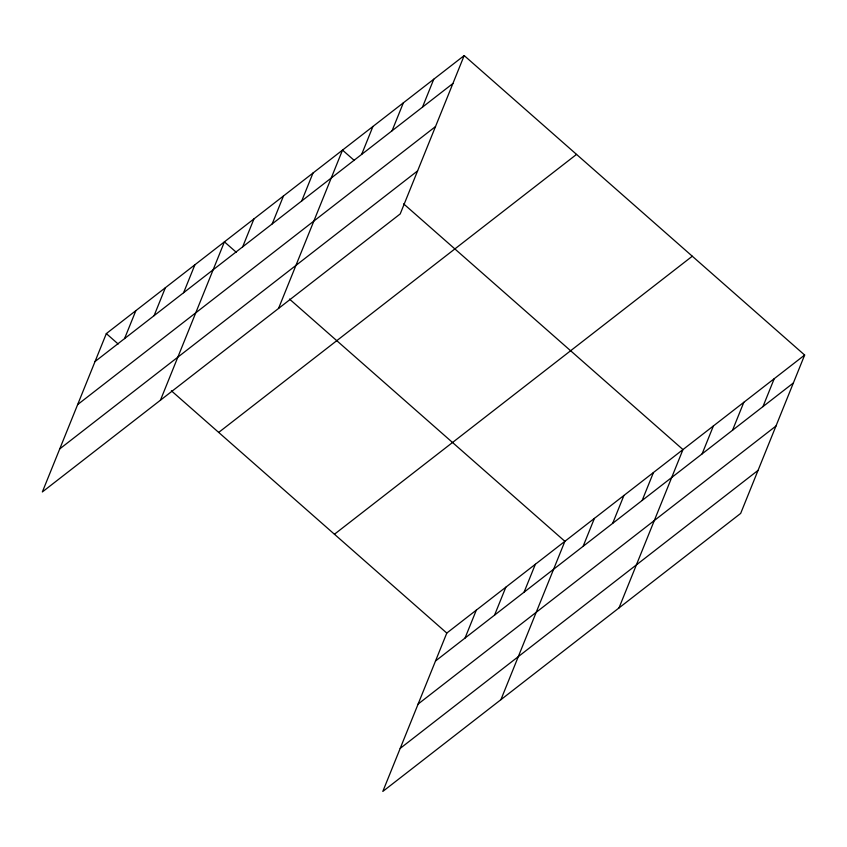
<?xml version="1.0" encoding="UTF-8"?>
<svg xmlns="http://www.w3.org/2000/svg" width="847" height="847" viewBox="0 0 847 847"><rect width="100%" height="100%" fill="white"/><g stroke="black" fill="none" stroke-linecap="round" stroke-linejoin="round"><path stroke-width="1.27" d="M464.188 55.574L106.33 333.591L42.35 491.948L400.208 213.931L464.188 55.574L804.65 355.052L740.67 513.409L382.812 791.426L446.793 633.069L804.65 355.052M124.562 338.599L135.859 310.658M154.09 315.656L165.377 287.726M183.608 292.723L194.905 264.783M160.443 400.208L224.423 241.85L236.249 252.247M242.666 246.848L253.952 218.907M272.183 223.915L283.47 195.975M301.712 200.972L312.998 173.032M278.536 308.456L342.516 150.099L354.342 160.507M361.648 154.408L372.934 126.468M392.066 130.777L403.352 102.836M422.484 107.146L433.77 79.205M465.024 638.077L476.31 610.136M494.553 615.134L505.839 587.193M524.071 592.201L535.357 564.261M500.905 699.686L564.885 541.318L289.473 299.065M583.117 546.326L594.403 518.385M612.646 523.393L623.932 495.453M642.164 500.45L653.45 472.51M618.998 607.934L682.978 449.577L403.627 203.852M702.11 453.886L713.396 425.946M732.528 430.255L743.814 402.314M762.946 406.624L774.232 378.683M95.044 361.531L452.901 83.514M77.659 404.57L435.517 126.552M59.735 448.91L417.603 170.893M218.685 432.425L576.542 154.398M334.438 534.245L692.295 256.218M435.496 661.009L793.364 382.982M418.111 704.048L775.968 426.02M400.197 748.388L758.054 470.371M106.33 333.591L118.157 343.998M171.38 390.806L446.793 633.069"/></g></svg>
